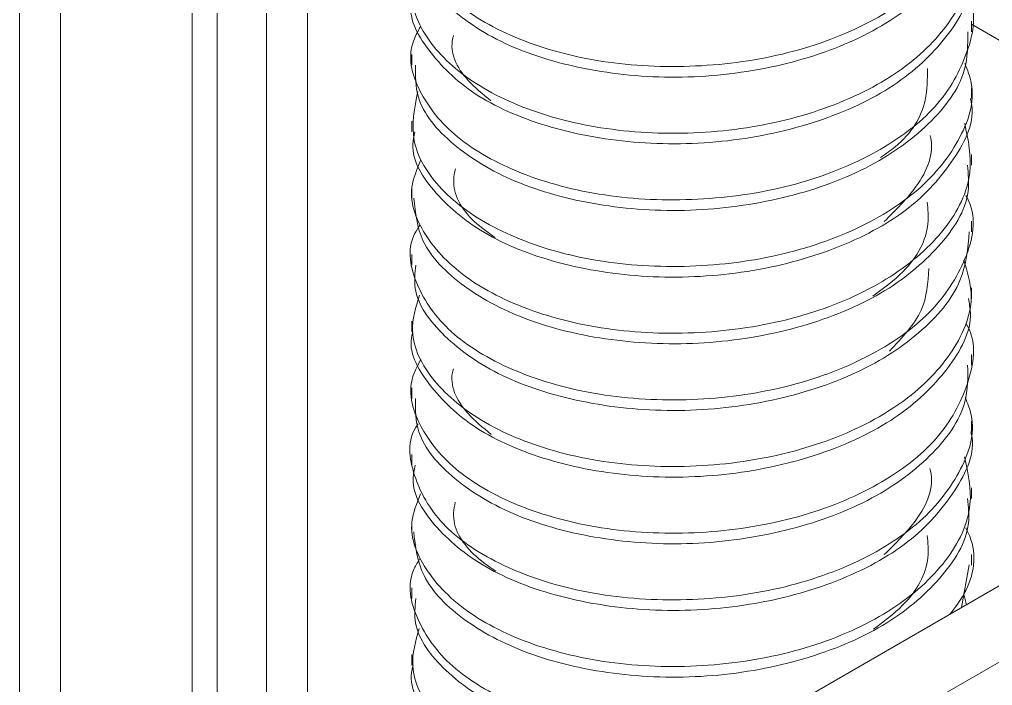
# Model space of a CAD drawing. Extents: x -976302 to -776254, y 5665 to 231437.
# Drawn here: x -788605.6 to -788500.6, y 80997.2 to 81069 of the extents above; entities that cross this region are included whole.
import ezdxf

# ---------------------------------------------------------------- set-up
doc = ezdxf.new("R2010")
doc.units = 0
doc.header["$LTSCALE"] = 1000
doc.header["$MEASUREMENT"] = 0

msp = doc.modelspace()

# ---------------------------------------------------------------- linework, layer by layer
at = {"linetype": 'Continuous', "lineweight": 15}
for p, q in [((-788574.51, 80964.85), (-788574.51, 81113.98)), ((-788605.62, 81104.74), (-788605.62, 80978.7)), ((-788605.62, 81104.74), (-788605.62, 80978.7)), ((-788601.2, 80976.15), (-788601.2, 81098.58)), ((-788578.96, 80964.04), (-788578.96, 81092.93)), ((-788578.96, 80964.04), (-788578.96, 81092.93)), ((-788586.96, 80967.93), (-788586.96, 81090.36)), ((-788586.96, 80967.93), (-788586.96, 81090.36)), ((-788584.29, 80966.39), (-788584.29, 81089.84)), ((-788584.29, 80966.39), (-788584.29, 81089.84)), ((-788502.86, 81067.69), (-788502.86, 81068.83)), ((-788502.86, 81067.69), (-788502.86, 81068.83)), ((-788483.82, 81057.52), (-788502.86, 81068.51)), ((-788483.82, 81057.52), (-788502.86, 81068.51)), ((-788563.25, 81065.23), (-788563.25, 81064.1)), ((-788563.25, 81065.23), (-788563.25, 81064.1)), ((-788502.86, 81060.49), (-788502.86, 81061.64)), ((-788502.86, 81060.49), (-788502.86, 81061.64)), ((-788563.25, 81058.04), (-788563.25, 81056.9)), ((-788563.25, 81058.04), (-788563.25, 81056.9)), ((-788502.86, 81053.31), (-788502.86, 81054.45)), ((-788502.86, 81053.31), (-788502.86, 81054.45)), ((-788563.25, 81050.86), (-788563.25, 81049.71)), ((-788563.25, 81050.86), (-788563.25, 81049.71)), ((-788502.86, 81046.12), (-788502.86, 81047.26)), ((-788502.86, 81046.12), (-788502.86, 81047.26)), ((-788563.25, 81043.66), (-788563.25, 81042.52)), ((-788563.25, 81043.66), (-788563.25, 81042.52)), ((-788502.86, 81038.93), (-788502.86, 81040.07)), ((-788502.86, 81038.93), (-788502.86, 81040.07)), ((-788574.51, 80964.85), (-788448.9, 81037.36)), ((-788574.51, 80964.85), (-788448.9, 81037.36)), ((-788563.25, 81036.47), (-788563.25, 81035.33)), ((-788563.25, 81036.47), (-788563.25, 81035.33)), ((-788441.78, 81033.25), (-788567.39, 80960.74)), ((-788441.78, 81033.25), (-788567.39, 80960.74)), ((-788502.86, 81031.74), (-788502.86, 81032.87)), ((-788502.86, 81031.74), (-788502.86, 81032.87)), ((-788563.25, 81029.28), (-788563.25, 81028.14)), ((-788563.25, 81029.28), (-788563.25, 81028.14)), ((-788502.86, 81024.54), (-788502.86, 81025.69)), ((-788502.86, 81024.54), (-788502.86, 81025.69)), ((-788563.25, 81022.09), (-788563.25, 81020.95)), ((-788563.25, 81022.09), (-788563.25, 81020.95)), ((-788502.86, 81017.36), (-788502.86, 81018.49)), ((-788502.86, 81017.36), (-788502.86, 81018.49)), ((-788563.25, 81014.9), (-788563.25, 81013.76)), ((-788563.25, 81014.9), (-788563.25, 81013.76)), ((-788502.86, 81010.16), (-788502.86, 81011.3)), ((-788502.86, 81010.16), (-788502.86, 81011.3)), ((-788503.11, 81010.18), (-788503.93, 81005.59)), ((-788503.11, 81010.18), (-788503.93, 81005.59)), ((-788563.25, 81007.71), (-788563.25, 81006.57)), ((-788563.25, 81007.71), (-788563.25, 81006.57)), ((-788503.4, 81005.9), (-788503.67, 81007.04)), ((-788503.4, 81005.9), (-788503.67, 81007.04)), ((-788563.25, 81000.52), (-788563.25, 80999.37)), ((-788563.25, 81000.52), (-788563.25, 80999.37))]:
    msp.add_line(p, q, dxfattribs=at)
for points, knots in [([(-788562.42, 81082.82), (-788562.6, 81082.54), (-788563.9, 81080.55), (-788563.07, 81076.42), (-788559.67, 81071.25), (-788552.96, 81067.08), (-788544.07, 81064.38), (-788533.93, 81063.64), (-788523.68, 81064.83), (-788514.52, 81067.99), (-788507.37, 81072.72), (-788503.42, 81078.52), (-788502.17, 81083.22), (-788503.27, 81085.58), (-788503.44, 81085.94)], [0, 0, 0, 0, 0.015613, 0.112349, 0.209077, 0.305804, 0.402542, 0.499263, 0.596012, 0.692735, 0.789477, 0.886201, 0.982925, 1, 1, 1, 1]), ([(-788562.42, 81082.82), (-788562.6, 81082.54), (-788563.9, 81080.55), (-788563.07, 81076.42), (-788559.67, 81071.25), (-788552.96, 81067.08), (-788544.07, 81064.38), (-788533.93, 81063.64), (-788523.68, 81064.83), (-788514.52, 81067.99), (-788507.37, 81072.72), (-788503.42, 81078.52), (-788502.17, 81083.22), (-788503.27, 81085.58), (-788503.44, 81085.94)], [0, 0, 0, 0, 0.015613, 0.112349, 0.209077, 0.305804, 0.402542, 0.499263, 0.596012, 0.692735, 0.789477, 0.886201, 0.982925, 1, 1, 1, 1]), ([(-788503.05, 81082.08), (-788503.23, 81080.25), (-788503.61, 81076.33), (-788508.31, 81070.83), (-788515.67, 81066.29), (-788525.09, 81063.43), (-788535.39, 81062.46), (-788545.41, 81063.56), (-788554.09, 81066.41), (-788560.2, 81070.81), (-788563.26, 81075.08), (-788562.93, 81077.69), (-788562.83, 81078.47)], [0, 0, 0, 0, 0.094237, 0.201719, 0.30922, 0.416704, 0.524185, 0.631686, 0.739168, 0.846683, 0.954161, 1, 1, 1, 1]), ([(-788503.05, 81082.08), (-788503.23, 81080.25), (-788503.61, 81076.33), (-788508.31, 81070.83), (-788515.67, 81066.29), (-788525.09, 81063.43), (-788535.39, 81062.46), (-788545.41, 81063.56), (-788554.09, 81066.41), (-788560.2, 81070.81), (-788563.26, 81075.08), (-788562.93, 81077.69), (-788562.83, 81078.47)], [0, 0, 0, 0, 0.094237, 0.201719, 0.30922, 0.416704, 0.524185, 0.631686, 0.739168, 0.846683, 0.954161, 1, 1, 1, 1]), ([(-788562.41, 81075.27), (-788562.82, 81074.01), (-788563.79, 81070.95), (-788561.37, 81065.99), (-788555.93, 81061.39), (-788547.79, 81058.04), (-788538.01, 81056.5), (-788527.67, 81056.93), (-788517.94, 81059.32), (-788509.88, 81063.51), (-788504.59, 81068.93), (-788502.31, 81074.44), (-788503.3, 81077.77), (-788503.68, 81079.05)], [0, 0, 0, 0, 0.06775, 0.164653, 0.261537, 0.35845, 0.45533, 0.552225, 0.649114, 0.746001, 0.842903, 0.939784, 1, 1, 1, 1]), ([(-788562.41, 81075.27), (-788562.82, 81074.01), (-788563.79, 81070.95), (-788561.37, 81065.99), (-788555.93, 81061.39), (-788547.79, 81058.04), (-788538.01, 81056.5), (-788527.67, 81056.93), (-788517.94, 81059.32), (-788509.88, 81063.51), (-788504.59, 81068.93), (-788502.31, 81074.44), (-788503.3, 81077.77), (-788503.68, 81079.05)], [0, 0, 0, 0, 0.06775, 0.164653, 0.261537, 0.35845, 0.45533, 0.552225, 0.649114, 0.746001, 0.842903, 0.939784, 1, 1, 1, 1]), ([(-788503.2, 81074.87), (-788503.1, 81074.3), (-788502.63, 81071.66), (-788505.24, 81067.02), (-788510.85, 81061.66), (-788519.23, 81057.77), (-788529.1, 81055.61), (-788539.45, 81055.47), (-788549.04, 81057.29), (-788556.93, 81060.8), (-788561.73, 81065.63), (-788563.78, 81069.36), (-788563.21, 81071.22), (-788563.2, 81071.28)], [0, 0, 0, 0, 0.028988, 0.136504, 0.244004, 0.351536, 0.459031, 0.566548, 0.674052, 0.781557, 0.889071, 0.996568, 1, 1, 1, 1]), ([(-788503.2, 81074.87), (-788503.1, 81074.3), (-788502.63, 81071.66), (-788505.24, 81067.02), (-788510.85, 81061.66), (-788519.23, 81057.77), (-788529.1, 81055.61), (-788539.45, 81055.47), (-788549.04, 81057.29), (-788556.93, 81060.8), (-788561.73, 81065.63), (-788563.78, 81069.36), (-788563.21, 81071.22), (-788563.2, 81071.28)], [0, 0, 0, 0, 0.028988, 0.136504, 0.244004, 0.351536, 0.459031, 0.566548, 0.674052, 0.781557, 0.889071, 0.996568, 1, 1, 1, 1]), ([(-788562.3, 81068.31), (-788562.63, 81067.7), (-788563.91, 81065.34), (-788562.63, 81060.89), (-788558.48, 81055.89), (-788551.24, 81051.99), (-788542, 81049.68), (-788531.74, 81049.35), (-788521.62, 81050.95), (-788512.82, 81054.49), (-788506.21, 81059.49), (-788502.99, 81065.45), (-788502.19, 81069.94), (-788503.37, 81072.02), (-788503.44, 81072.14)], [0, 0, 0, 0, 0.0337209, 0.1298053, 0.2258676, 0.3219415, 0.418009, 0.5140688, 0.6101509, 0.7062134, 0.8023031, 0.8983614, 0.9944317, 1, 1, 1, 1]), ([(-788562.3, 81068.31), (-788562.63, 81067.7), (-788563.91, 81065.34), (-788562.63, 81060.89), (-788558.48, 81055.89), (-788551.24, 81051.99), (-788542, 81049.68), (-788531.74, 81049.35), (-788521.62, 81050.95), (-788512.82, 81054.49), (-788506.21, 81059.49), (-788502.99, 81065.45), (-788502.19, 81069.94), (-788503.37, 81072.02), (-788503.44, 81072.14)], [0, 0, 0, 0, 0.0337209, 0.1298053, 0.2258676, 0.3219415, 0.418009, 0.5140688, 0.6101509, 0.7062134, 0.8023031, 0.8983614, 0.9944317, 1, 1, 1, 1]), ([(-788503.24, 81067.7), (-788503.24, 81066.31), (-788503.23, 81062.82), (-788507.11, 81057.58), (-788513.91, 81052.73), (-788523, 81049.51), (-788533.2, 81048.1), (-788543.38, 81048.79), (-788552.43, 81051.29), (-788559.15, 81055.41), (-788562.93, 81059.93), (-788562.87, 81062.94), (-788562.85, 81064.11)], [0, 0, 0, 0, 0.07159, 0.179064, 0.286544, 0.394027, 0.501496, 0.608994, 0.716467, 0.823965, 0.931434, 1, 1, 1, 1]), ([(-788503.24, 81067.7), (-788503.24, 81066.31), (-788503.23, 81062.82), (-788507.11, 81057.58), (-788513.91, 81052.73), (-788523, 81049.51), (-788533.2, 81048.1), (-788543.38, 81048.79), (-788552.43, 81051.29), (-788559.15, 81055.41), (-788562.93, 81059.93), (-788562.87, 81062.94), (-788562.85, 81064.11)], [0, 0, 0, 0, 0.07159, 0.179064, 0.286544, 0.394027, 0.501496, 0.608994, 0.716467, 0.823965, 0.931434, 1, 1, 1, 1]), ([(-788554.73, 81060.26), (-788555.6, 81060.97), (-788558.03, 81062.93), (-788559.26, 81065.58), (-788558.78, 81067.2), (-788558.75, 81067.31)], [0, 0, 0, 0, 0.342606, 0.957108, 1, 1, 1, 1]), ([(-788554.73, 81060.26), (-788555.6, 81060.97), (-788558.03, 81062.93), (-788559.26, 81065.58), (-788558.78, 81067.2), (-788558.75, 81067.31)], [0, 0, 0, 0, 0.342606, 0.957108, 1, 1, 1, 1]), ([(-788562.61, 81061.26), (-788562.97, 81059.48), (-788563.7, 81055.88), (-788560.49, 81050.55), (-788554.4, 81046.19), (-788545.83, 81043.17), (-788535.84, 81042.06), (-788525.52, 81042.89), (-788516.08, 81045.69), (-788508.49, 81050.18), (-788503.9, 81055.82), (-788502.22, 81060.83), (-788503.28, 81063.56), (-788503.56, 81064.26)], [0, 0, 0, 0, 0.09426, 0.191176, 0.288081, 0.385011, 0.481913, 0.578839, 0.675745, 0.77266, 0.869572, 0.966475, 1, 1, 1, 1]), ([(-788562.61, 81061.26), (-788562.97, 81059.48), (-788563.7, 81055.88), (-788560.49, 81050.55), (-788554.4, 81046.19), (-788545.83, 81043.17), (-788535.84, 81042.06), (-788525.52, 81042.89), (-788516.08, 81045.69), (-788508.49, 81050.18), (-788503.9, 81055.82), (-788502.22, 81060.83), (-788503.28, 81063.56), (-788503.56, 81064.26)], [0, 0, 0, 0, 0.09426, 0.191176, 0.288081, 0.385011, 0.481913, 0.578839, 0.675745, 0.77266, 0.869572, 0.966475, 1, 1, 1, 1]), ([(-788507.61, 81063.72), (-788507.6, 81062.59), (-788507.58, 81059.65), (-788509.59, 81056.24), (-788512.11, 81054.52), (-788512.65, 81054.15)], [0, 0, 0, 0, 0.331341, 0.856259, 1, 1, 1, 1]), ([(-788507.61, 81063.72), (-788507.6, 81062.59), (-788507.58, 81059.65), (-788509.59, 81056.24), (-788512.11, 81054.52), (-788512.65, 81054.15)], [0, 0, 0, 0, 0.331341, 0.856259, 1, 1, 1, 1]), ([(-788502.96, 81060.49), (-788502.93, 81060.36), (-788502.36, 81058.18), (-788504.47, 81053.88), (-788509.37, 81048.3), (-788517.32, 81044.06), (-788526.95, 81041.52), (-788537.29, 81040.94), (-788547.14, 81042.38), (-788555.46, 81045.54), (-788560.98, 81050.17), (-788563.52, 81054.19), (-788563.03, 81056.45), (-788562.93, 81056.89)], [0, 0, 0, 0, 0.006387, 0.113915, 0.221419, 0.328951, 0.43645, 0.543959, 0.651473, 0.758976, 0.866505, 0.974006, 1, 1, 1, 1]), ([(-788502.96, 81060.49), (-788502.93, 81060.36), (-788502.36, 81058.18), (-788504.47, 81053.88), (-788509.37, 81048.3), (-788517.32, 81044.06), (-788526.95, 81041.52), (-788537.29, 81040.94), (-788547.14, 81042.38), (-788555.46, 81045.54), (-788560.98, 81050.17), (-788563.52, 81054.19), (-788563.03, 81056.45), (-788562.93, 81056.89)], [0, 0, 0, 0, 0.006387, 0.113915, 0.221419, 0.328951, 0.43645, 0.543959, 0.651473, 0.758976, 0.866505, 0.974006, 1, 1, 1, 1]), ([(-788562.31, 81053.81), (-788562.71, 81052.85), (-788563.88, 81050.12), (-788562.03, 81045.38), (-788557.18, 81040.58), (-788549.44, 81036.96), (-788539.89, 81035.06), (-788529.56, 81035.14), (-788519.63, 81037.16), (-788511.2, 81041.06), (-788505.32, 81046.28), (-788502.39, 81052.18), (-788503.2, 81056.05), (-788503.58, 81057.84)], [0, 0, 0, 0, 0.051756, 0.14794, 0.244099, 0.340281, 0.436439, 0.5326, 0.628772, 0.724931, 0.821117, 0.917273, 1, 1, 1, 1]), ([(-788562.31, 81053.81), (-788562.71, 81052.85), (-788563.88, 81050.12), (-788562.03, 81045.38), (-788557.18, 81040.58), (-788549.44, 81036.96), (-788539.89, 81035.06), (-788529.56, 81035.14), (-788519.63, 81037.16), (-788511.2, 81041.06), (-788505.32, 81046.28), (-788502.39, 81052.18), (-788503.2, 81056.05), (-788503.58, 81057.84)], [0, 0, 0, 0, 0.051756, 0.14794, 0.244099, 0.340281, 0.436439, 0.5326, 0.628772, 0.724931, 0.821117, 0.917273, 1, 1, 1, 1]), ([(-788507.31, 81056.52), (-788507.3, 81056.47), (-788506.81, 81054.64), (-788508.24, 81051.2), (-788511.02, 81048.46), (-788512.27, 81047.23)], [0, 0, 0, 0, 0.017769, 0.562555, 1, 1, 1, 1]), ([(-788507.31, 81056.52), (-788507.3, 81056.47), (-788506.81, 81054.64), (-788508.24, 81051.2), (-788511.02, 81048.46), (-788512.27, 81047.23)], [0, 0, 0, 0, 0.017769, 0.562555, 1, 1, 1, 1]), ([(-788503.29, 81053.31), (-788503.19, 81052.36), (-788502.89, 81049.32), (-788506.04, 81044.38), (-788512.23, 81039.24), (-788520.96, 81035.66), (-788531.01, 81033.85), (-788541.3, 81034.1), (-788550.67, 81036.24), (-788557.97, 81040.04), (-788562.55, 81044.78), (-788562.88, 81048.17), (-788563.03, 81049.73)], [0, 0, 0, 0, 0.048856, 0.156344, 0.263825, 0.371328, 0.478804, 0.586309, 0.693788, 0.801282, 0.908766, 1, 1, 1, 1]), ([(-788503.29, 81053.31), (-788503.19, 81052.36), (-788502.89, 81049.32), (-788506.04, 81044.38), (-788512.23, 81039.24), (-788520.96, 81035.66), (-788531.01, 81033.85), (-788541.3, 81034.1), (-788550.67, 81036.24), (-788557.97, 81040.04), (-788562.55, 81044.78), (-788562.88, 81048.17), (-788563.03, 81049.73)], [0, 0, 0, 0, 0.048856, 0.156344, 0.263825, 0.371328, 0.478804, 0.586309, 0.693788, 0.801282, 0.908766, 1, 1, 1, 1]), ([(-788554.28, 81045.51), (-788555.07, 81046.07), (-788557.57, 81047.83), (-788559.03, 81050.58), (-788558.64, 81052.51), (-788558.56, 81052.92)], [0, 0, 0, 0, 0.266832, 0.846394, 1, 1, 1, 1]), ([(-788554.28, 81045.51), (-788555.07, 81046.07), (-788557.57, 81047.83), (-788559.03, 81050.58), (-788558.64, 81052.51), (-788558.56, 81052.92)], [0, 0, 0, 0, 0.266832, 0.846394, 1, 1, 1, 1]), ([(-788562.4, 81046.85), (-788562.6, 81046.53), (-788563.9, 81044.49), (-788563.03, 81040.32), (-788559.53, 81035.17), (-788552.75, 81031.03), (-788543.82, 81028.38), (-788533.66, 81027.69), (-788523.42, 81028.93), (-788514.3, 81032.14), (-788507.21, 81036.91), (-788503.35, 81042.73), (-788502.17, 81047.41), (-788503.28, 81049.73), (-788503.44, 81050.05)], [0, 0, 0, 0, 0.017907, 0.114559, 0.211201, 0.307843, 0.404495, 0.50113, 0.597793, 0.694431, 0.791089, 0.887727, 0.984366, 1, 1, 1, 1]), ([(-788562.4, 81046.85), (-788562.6, 81046.53), (-788563.9, 81044.49), (-788563.03, 81040.32), (-788559.53, 81035.17), (-788552.75, 81031.03), (-788543.82, 81028.38), (-788533.66, 81027.69), (-788523.42, 81028.93), (-788514.3, 81032.14), (-788507.21, 81036.91), (-788503.35, 81042.73), (-788502.17, 81047.41), (-788503.28, 81049.73), (-788503.44, 81050.05)], [0, 0, 0, 0, 0.017907, 0.114559, 0.211201, 0.307843, 0.404495, 0.50113, 0.597793, 0.694431, 0.791089, 0.887727, 0.984366, 1, 1, 1, 1]), ([(-788507.63, 81049.33), (-788507.55, 81048.55), (-788507.29, 81045.97), (-788509.31, 81042.28), (-788512.33, 81040.02), (-788513.48, 81039.16)], [0, 0, 0, 0, 0.2120261, 0.6997479, 1, 1, 1, 1]), ([(-788507.63, 81049.33), (-788507.55, 81048.55), (-788507.29, 81045.97), (-788509.31, 81042.28), (-788512.33, 81040.02), (-788513.48, 81039.16)], [0, 0, 0, 0, 0.2120261, 0.6997479, 1, 1, 1, 1]), ([(-788503.08, 81046.13), (-788503.23, 81044.35), (-788503.56, 81040.49), (-788508.15, 81035.01), (-788515.45, 81030.44), (-788524.83, 81027.53), (-788535.11, 81026.5), (-788545.16, 81027.55), (-788553.89, 81030.36), (-788560.07, 81034.73), (-788563.22, 81039.03), (-788562.92, 81041.69), (-788562.82, 81042.52)], [0, 0, 0, 0, 0.091405, 0.198885, 0.306382, 0.413865, 0.521344, 0.628843, 0.736323, 0.843835, 0.951311, 1, 1, 1, 1]), ([(-788503.08, 81046.13), (-788503.23, 81044.35), (-788503.56, 81040.49), (-788508.15, 81035.01), (-788515.45, 81030.44), (-788524.83, 81027.53), (-788535.11, 81026.5), (-788545.16, 81027.55), (-788553.89, 81030.36), (-788560.07, 81034.73), (-788563.22, 81039.03), (-788562.92, 81041.69), (-788562.82, 81042.52)], [0, 0, 0, 0, 0.091405, 0.198885, 0.306382, 0.413865, 0.521344, 0.628843, 0.736323, 0.843835, 0.951311, 1, 1, 1, 1]), ([(-788562.44, 81039.3), (-788562.83, 81038), (-788563.78, 81034.89), (-788561.27, 81029.91), (-788555.75, 81025.33), (-788547.55, 81022.02), (-788537.74, 81020.54), (-788527.4, 81021.02), (-788517.7, 81023.46), (-788509.7, 81027.69), (-788504.49, 81033.14), (-788502.3, 81038.58), (-788503.3, 81041.84), (-788503.67, 81043.05)], [0, 0, 0, 0, 0.070042, 0.167052, 0.264046, 0.361068, 0.458057, 0.555062, 0.65206, 0.749056, 0.846066, 0.943056, 1, 1, 1, 1]), ([(-788562.44, 81039.3), (-788562.83, 81038), (-788563.78, 81034.89), (-788561.27, 81029.91), (-788555.75, 81025.33), (-788547.55, 81022.02), (-788537.74, 81020.54), (-788527.4, 81021.02), (-788517.7, 81023.46), (-788509.7, 81027.69), (-788504.49, 81033.14), (-788502.3, 81038.58), (-788503.3, 81041.84), (-788503.67, 81043.05)], [0, 0, 0, 0, 0.070042, 0.167052, 0.264046, 0.361068, 0.458057, 0.555062, 0.65206, 0.749056, 0.846066, 0.943056, 1, 1, 1, 1]), ([(-788507.46, 81042.16), (-788507.55, 81040.62), (-788507.73, 81037.44), (-788510.34, 81034.69), (-788511.7, 81033.26)], [0, 0, 0, 0, 0.48203, 1, 1, 1, 1]), ([(-788507.46, 81042.16), (-788507.55, 81040.62), (-788507.73, 81037.44), (-788510.34, 81034.69), (-788511.7, 81033.26)], [0, 0, 0, 0, 0.48203, 1, 1, 1, 1]), ([(-788503.18, 81038.91), (-788503.08, 81038.4), (-788502.6, 81035.82), (-788505.13, 81031.22), (-788510.66, 81025.83), (-788518.99, 81021.89), (-788528.83, 81019.68), (-788539.18, 81019.49), (-788548.8, 81021.27), (-788556.75, 81024.73), (-788561.64, 81029.54), (-788563.75, 81033.3), (-788563.19, 81035.21), (-788563.15, 81035.32)], [0, 0, 0, 0, 0.026145, 0.133664, 0.241167, 0.348702, 0.4562, 0.563718, 0.671225, 0.778732, 0.88625, 0.993749, 1, 1, 1, 1]), ([(-788503.18, 81038.91), (-788503.08, 81038.4), (-788502.6, 81035.82), (-788505.13, 81031.22), (-788510.66, 81025.83), (-788518.99, 81021.89), (-788528.83, 81019.68), (-788539.18, 81019.49), (-788548.8, 81021.27), (-788556.75, 81024.73), (-788561.64, 81029.54), (-788563.75, 81033.3), (-788563.19, 81035.21), (-788563.15, 81035.32)], [0, 0, 0, 0, 0.026145, 0.133664, 0.241167, 0.348702, 0.4562, 0.563718, 0.671225, 0.778732, 0.88625, 0.993749, 1, 1, 1, 1]), ([(-788562.3, 81032.34), (-788562.64, 81031.69), (-788563.91, 81029.28), (-788562.56, 81024.79), (-788558.33, 81019.82), (-788551.02, 81015.95), (-788541.74, 81013.69), (-788531.47, 81013.41), (-788521.37, 81015.06), (-788512.62, 81018.65), (-788506.08, 81023.68), (-788502.95, 81029.67), (-788502.2, 81034.12), (-788503.39, 81036.17), (-788503.44, 81036.26)], [0, 0, 0, 0, 0.03596, 0.131966, 0.227948, 0.323944, 0.419931, 0.515911, 0.611913, 0.707896, 0.803906, 0.899885, 0.995877, 1, 1, 1, 1]), ([(-788562.3, 81032.34), (-788562.64, 81031.69), (-788563.91, 81029.28), (-788562.56, 81024.79), (-788558.33, 81019.82), (-788551.02, 81015.95), (-788541.74, 81013.69), (-788531.47, 81013.41), (-788521.37, 81015.06), (-788512.62, 81018.65), (-788506.08, 81023.68), (-788502.95, 81029.67), (-788502.2, 81034.12), (-788503.39, 81036.17), (-788503.44, 81036.26)], [0, 0, 0, 0, 0.03596, 0.131966, 0.227948, 0.323944, 0.419931, 0.515911, 0.611913, 0.707896, 0.803906, 0.899885, 0.995877, 1, 1, 1, 1]), ([(-788503.26, 81031.75), (-788503.24, 81030.41), (-788503.19, 81026.98), (-788506.96, 81021.77), (-788513.69, 81016.88), (-788522.74, 81013.62), (-788532.92, 81012.16), (-788543.12, 81012.79), (-788552.22, 81015.25), (-788559.01, 81019.33), (-788562.88, 81023.88), (-788562.87, 81026.93), (-788562.87, 81028.15)], [0, 0, 0, 0, 0.068742, 0.176216, 0.283695, 0.391179, 0.498648, 0.606147, 0.713619, 0.821116, 0.928586, 1, 1, 1, 1]), ([(-788503.26, 81031.75), (-788503.24, 81030.41), (-788503.19, 81026.98), (-788506.96, 81021.77), (-788513.69, 81016.88), (-788522.74, 81013.62), (-788532.92, 81012.16), (-788543.12, 81012.79), (-788552.22, 81015.25), (-788559.01, 81019.33), (-788562.88, 81023.88), (-788562.87, 81026.93), (-788562.87, 81028.15)], [0, 0, 0, 0, 0.068742, 0.176216, 0.283695, 0.391179, 0.498648, 0.606147, 0.713619, 0.821116, 0.928586, 1, 1, 1, 1]), ([(-788554.69, 81024.27), (-788555.59, 81025), (-788558.03, 81027), (-788559.27, 81029.66), (-788558.79, 81031.26), (-788558.76, 81031.35)], [0, 0, 0, 0, 0.352884, 0.963953, 1, 1, 1, 1]), ([(-788554.69, 81024.27), (-788555.59, 81025), (-788558.03, 81027), (-788559.27, 81029.66), (-788558.79, 81031.26), (-788558.76, 81031.35)], [0, 0, 0, 0, 0.352884, 0.963953, 1, 1, 1, 1]), ([(-788562.58, 81025.4), (-788562.61, 81025.37), (-788563.85, 81023.65), (-788563.29, 81019.76), (-788560.47, 81014.49), (-788554.17, 81010.13), (-788545.59, 81007.16), (-788535.57, 81006.1), (-788525.26, 81006.98), (-788515.85, 81009.84), (-788508.32, 81014.37), (-788503.82, 81020.03), (-788502.21, 81024.97), (-788503.27, 81027.63), (-788503.52, 81028.26)], [0, 0, 0, 0, 0.001771, 0.098579, 0.19539, 0.292193, 0.389019, 0.485818, 0.582642, 0.679445, 0.776258, 0.873066, 0.969866, 1, 1, 1, 1]), ([(-788562.58, 81025.4), (-788562.61, 81025.37), (-788563.85, 81023.65), (-788563.29, 81019.76), (-788560.47, 81014.49), (-788554.17, 81010.13), (-788545.59, 81007.16), (-788535.57, 81006.1), (-788525.26, 81006.98), (-788515.85, 81009.84), (-788508.32, 81014.37), (-788503.82, 81020.03), (-788502.21, 81024.97), (-788503.27, 81027.63), (-788503.52, 81028.26)], [0, 0, 0, 0, 0.001771, 0.098579, 0.19539, 0.292193, 0.389019, 0.485818, 0.582642, 0.679445, 0.776258, 0.873066, 0.969866, 1, 1, 1, 1]), ([(-788502.92, 81024.54), (-788502.9, 81024.47), (-788502.33, 81022.34), (-788504.39, 81018.08), (-788509.19, 81012.48), (-788517.09, 81008.2), (-788526.68, 81005.61), (-788537.02, 81004.98), (-788546.89, 81006.37), (-788555.27, 81009.48), (-788560.88, 81014.08), (-788563.48, 81018.13), (-788563.01, 81020.45), (-788562.91, 81020.93)], [0, 0, 0, 0, 0.0035677, 0.1110944, 0.2185954, 0.3261233, 0.433621, 0.5411262, 0.6486383, 0.7561393, 0.8636673, 0.971165, 1, 1, 1, 1]), ([(-788502.92, 81024.54), (-788502.9, 81024.47), (-788502.33, 81022.34), (-788504.39, 81018.08), (-788509.19, 81012.48), (-788517.09, 81008.2), (-788526.68, 81005.61), (-788537.02, 81004.98), (-788546.89, 81006.37), (-788555.27, 81009.48), (-788560.88, 81014.08), (-788563.48, 81018.13), (-788563.01, 81020.45), (-788562.91, 81020.93)], [0, 0, 0, 0, 0.0035677, 0.1110944, 0.2185954, 0.3261233, 0.433621, 0.5411262, 0.6486383, 0.7561393, 0.8636673, 0.971165, 1, 1, 1, 1]), ([(-788562.32, 81017.84), (-788562.73, 81016.84), (-788563.87, 81014.06), (-788561.94, 81009.29), (-788557, 81004.52), (-788549.2, 81000.94), (-788539.62, 80999.09), (-788529.29, 80999.21), (-788519.39, 81001.29), (-788511, 81005.23), (-788505.21, 81010.48), (-788502.38, 81016.33), (-788503.22, 81020.12), (-788503.6, 81021.83)], [0, 0, 0, 0, 0.05405, 0.150333, 0.246593, 0.342876, 0.439133, 0.535395, 0.631666, 0.727925, 0.82421, 0.920467, 1, 1, 1, 1]), ([(-788562.32, 81017.84), (-788562.73, 81016.84), (-788563.87, 81014.06), (-788561.94, 81009.29), (-788557, 81004.52), (-788549.2, 81000.94), (-788539.62, 80999.09), (-788529.29, 80999.21), (-788519.39, 81001.29), (-788511, 81005.23), (-788505.21, 81010.48), (-788502.38, 81016.33), (-788503.22, 81020.12), (-788503.6, 81021.83)], [0, 0, 0, 0, 0.05405, 0.150333, 0.246593, 0.342876, 0.439133, 0.535395, 0.631666, 0.727925, 0.82421, 0.920467, 1, 1, 1, 1]), ([(-788507.33, 81020.57), (-788507.31, 81020.49), (-788506.82, 81018.64), (-788508.25, 81015.22), (-788511.04, 81012.5), (-788512.26, 81011.3)], [0, 0, 0, 0, 0.023685, 0.569243, 1, 1, 1, 1]), ([(-788507.33, 81020.57), (-788507.31, 81020.49), (-788506.82, 81018.64), (-788508.25, 81015.22), (-788511.04, 81012.5), (-788512.26, 81011.3)], [0, 0, 0, 0, 0.023685, 0.569243, 1, 1, 1, 1]), ([(-788503.28, 81017.35), (-788503.18, 81016.46), (-788502.85, 81013.47), (-788505.92, 81008.58), (-788512.03, 81003.4), (-788520.71, 80999.78), (-788530.74, 80997.91), (-788541.03, 80998.11), (-788550.45, 81000.21), (-788557.81, 81003.97), (-788562.5, 81008.73), (-788562.88, 81012.17), (-788563.06, 81013.77)], [0, 0, 0, 0, 0.046005, 0.153496, 0.260979, 0.368485, 0.475964, 0.58347, 0.690952, 0.798446, 0.905934, 1, 1, 1, 1]), ([(-788503.28, 81017.35), (-788503.18, 81016.46), (-788502.85, 81013.47), (-788505.92, 81008.58), (-788512.03, 81003.4), (-788520.71, 80999.78), (-788530.74, 80997.91), (-788541.03, 80998.11), (-788550.45, 81000.21), (-788557.81, 81003.97), (-788562.5, 81008.73), (-788562.88, 81012.17), (-788563.06, 81013.77)], [0, 0, 0, 0, 0.046005, 0.153496, 0.260979, 0.368485, 0.475964, 0.58347, 0.690952, 0.798446, 0.905934, 1, 1, 1, 1]), ([(-788554.21, 81009.5), (-788555.04, 81010.09), (-788557.58, 81011.89), (-788559.05, 81014.66), (-788558.65, 81016.57), (-788558.57, 81016.96)], [0, 0, 0, 0, 0.27909, 0.853913, 1, 1, 1, 1]), ([(-788554.21, 81009.5), (-788555.04, 81010.09), (-788557.58, 81011.89), (-788559.05, 81014.66), (-788558.65, 81016.57), (-788558.57, 81016.96)], [0, 0, 0, 0, 0.27909, 0.853913, 1, 1, 1, 1]), ([(-788505.13, 81004.9), (-788504.6, 81005.61), (-788502.66, 81008.21), (-788502.18, 81011.59), (-788503.3, 81013.88), (-788503.44, 81014.17)], [0, 0, 0, 0, 0.2446873, 0.903204, 1, 1, 1, 1]), ([(-788505.13, 81004.9), (-788504.6, 81005.61), (-788502.66, 81008.21), (-788502.18, 81011.59), (-788503.3, 81013.88), (-788503.44, 81014.17)], [0, 0, 0, 0, 0.2446873, 0.903204, 1, 1, 1, 1]), ([(-788507.63, 81013.37), (-788507.55, 81012.57), (-788507.3, 81009.98), (-788509.32, 81006.31), (-788512.31, 81004.08), (-788513.43, 81003.25)], [0, 0, 0, 0, 0.218528, 0.708878, 1, 1, 1, 1]), ([(-788507.63, 81013.37), (-788507.55, 81012.57), (-788507.3, 81009.98), (-788509.32, 81006.31), (-788512.31, 81004.08), (-788513.43, 81003.25)], [0, 0, 0, 0, 0.218528, 0.708878, 1, 1, 1, 1]), ([(-788562.38, 81010.88), (-788562.6, 81010.52), (-788563.91, 81008.43), (-788562.98, 81004.22), (-788559.38, 80999.09), (-788552.53, 80994.98), (-788543.58, 80992.42), (-788534.1, 80991.66), (-788528.2, 80992.64), (-788525.62, 80993.07)], [0, 0, 0, 0, 0.034957, 0.202114, 0.36925, 0.536389, 0.703542, 0.870667, 1, 1, 1, 1]), ([(-788562.38, 81010.88), (-788562.6, 81010.52), (-788563.91, 81008.43), (-788562.98, 81004.22), (-788559.38, 80999.09), (-788552.53, 80994.98), (-788543.58, 80992.42), (-788534.1, 80991.66), (-788528.2, 80992.64), (-788525.62, 80993.07)], [0, 0, 0, 0, 0.034957, 0.202114, 0.36925, 0.536389, 0.703542, 0.870667, 1, 1, 1, 1]), ([(-788528.2, 80991.58), (-788530.4, 80991.28), (-788535.96, 80990.51), (-788544.92, 80991.59), (-788553.68, 80994.3), (-788559.95, 80998.65), (-788563.18, 81002.98), (-788562.91, 81005.69), (-788562.82, 81006.57)], [0, 0, 0, 0, 0.127453, 0.322256, 0.517022, 0.711846, 0.906604, 1, 1, 1, 1]), ([(-788528.2, 80991.58), (-788530.4, 80991.28), (-788535.96, 80990.51), (-788544.92, 80991.59), (-788553.68, 80994.3), (-788559.95, 80998.65), (-788563.18, 81002.98), (-788562.91, 81005.69), (-788562.82, 81006.57)], [0, 0, 0, 0, 0.127453, 0.322256, 0.517022, 0.711846, 0.906604, 1, 1, 1, 1]), ([(-788562.46, 81003.33), (-788562.85, 81001.98), (-788563.76, 80998.83), (-788561.16, 80993.81), (-788555.54, 80989.31), (-788547.9, 80986.09), (-788541.94, 80985.46), (-788539.29, 80985.18)], [0, 0, 0, 0, 0.163804, 0.383743, 0.603645, 0.823613, 1, 1, 1, 1]), ([(-788562.46, 81003.33), (-788562.85, 81001.98), (-788563.76, 80998.83), (-788561.16, 80993.81), (-788555.54, 80989.31), (-788547.9, 80986.09), (-788541.94, 80985.46), (-788539.29, 80985.18)], [0, 0, 0, 0, 0.163804, 0.383743, 0.603645, 0.823613, 1, 1, 1, 1]), ([(-788540.94, 80984.23), (-788543.46, 80984.58), (-788549.24, 80985.38), (-788556.55, 80988.7), (-788561.56, 80993.44), (-788563.72, 80997.25), (-788563.16, 80999.21), (-788563.12, 80999.36)], [0, 0, 0, 0, 0.200622, 0.459786, 0.718982, 0.978129, 1, 1, 1, 1]), ([(-788540.94, 80984.23), (-788543.46, 80984.58), (-788549.24, 80985.38), (-788556.55, 80988.7), (-788561.56, 80993.44), (-788563.72, 80997.25), (-788563.16, 80999.21), (-788563.12, 80999.36)], [0, 0, 0, 0, 0.200622, 0.459786, 0.718982, 0.978129, 1, 1, 1, 1])]:
    msp.add_open_spline(points, degree=3, knots=knots, dxfattribs=at)

doc.saveas('drawing.dxf')
